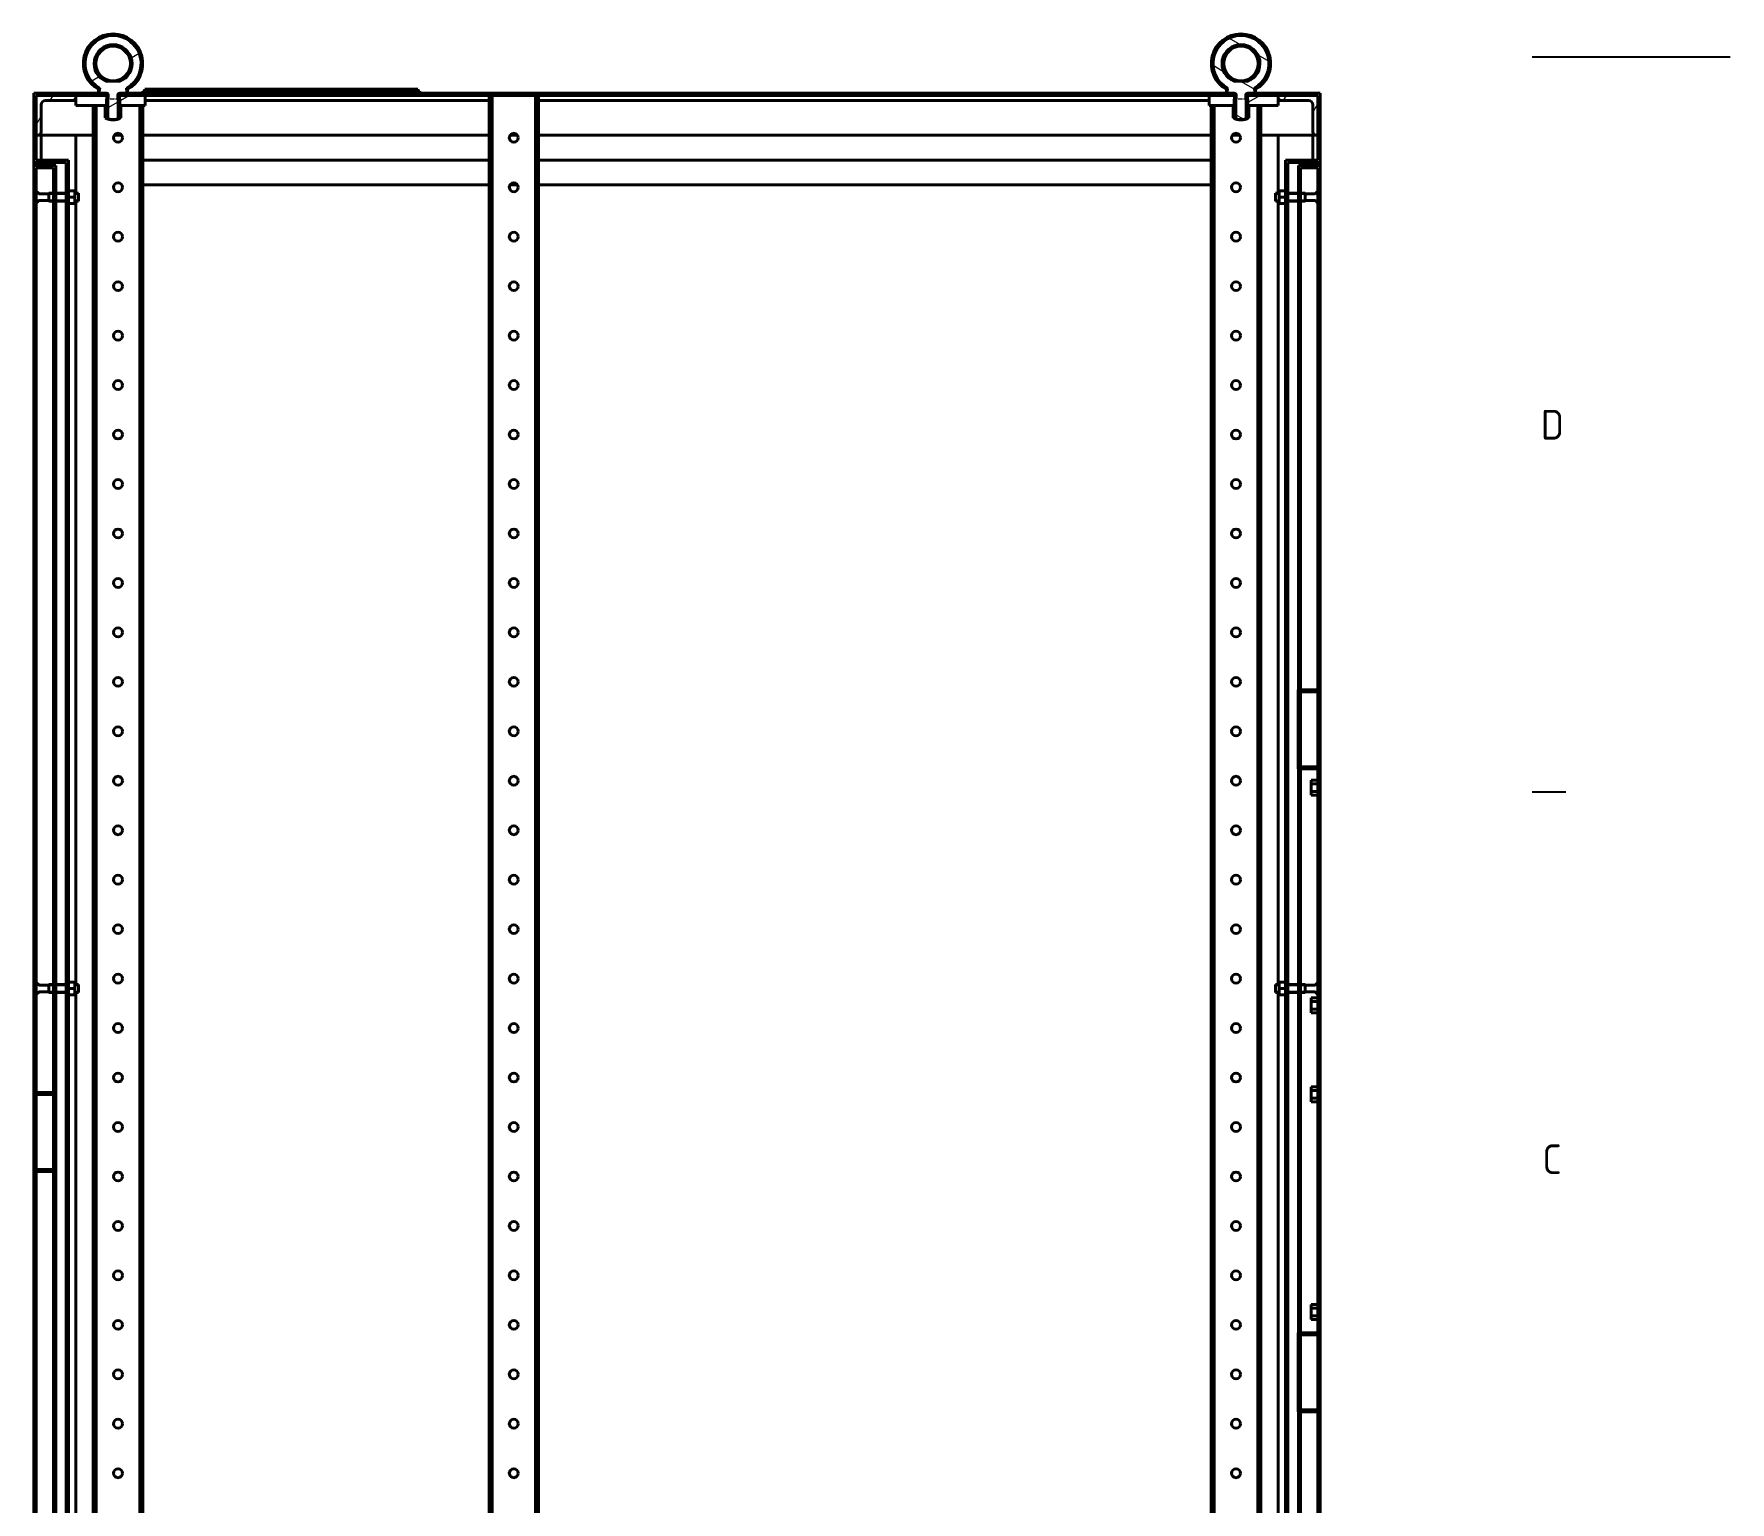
# Model space of a CAD drawing. Header units: millimetres. Extents: x 0 to 8410, y 0 to 5940.
# Drawn here: x 6696 to 8410, y 1509 to 2994 of the extents above; entities that cross this region are included whole.
import ezdxf

# ---------------------------------------------------------------- set-up
doc = ezdxf.new("R2010")
doc.units = ezdxf.units.MM
doc.header["$LTSCALE"] = 10
doc.linetypes.add('DASHED', pattern=[0.2067, 0.1654, -0.0413])
doc.layers.get('0').update_dxf_attribs({"color": 3, "lineweight": 25})
for name, color, linetype, lineweight in [('가려진 것(ISO)', 2, 'DASHED', 18), ('가시적인 것(ISO)', 3, 'Continuous', 40), ('가시적인 좁은 것(ISO)', 3, 'Continuous', 35), ('경계(ISO)', 7, 'Continuous', 25), ('해치(ISO)', 7, 'Continuous', 18)]:
    doc.layers.add(name, color=color, linetype=linetype, lineweight=lineweight)
doc.styles.add('문자 텍스트_PSTEK_POSCO', font='isocp.shx')
pattern_1 = [(59.99998, (0, 0), (-27.4963, 15.87501), [])]
pattern_2 = [(30.00002, (0, 0), (-15.87501, 27.4963), [])]

# ---------------------------------------------------------------- blocks, each defined once
blk = doc.blocks.new('경계 Default Border')
at = {"layer": '경계(ISO)'}
blk.add_line((821, 222.75), (824.4, 222.75), dxfattribs=at)
at = {"layer": '경계(ISO)', "flags": 128}
blk.add_lwpolyline([(841, 297), (821, 297)], dxfattribs=at)
at = {"layer": '경계(ISO)', "color": 2, "char_height": 3, "attachment_point": 7, "style": '문자 텍스트_PSTEK_POSCO'}
for s, insert in [('D', (821.88, 258.35)), ('C', (822.04, 184.1))]:
    blk.add_mtext(s, dxfattribs=dict(at, insert=insert))

msp = doc.modelspace()

# ---------------------------------------------------------------- hatches: boundary and pattern name
at = {"layer": '해치(ISO)'}
h = msp.add_hatch(dxfattribs=at)
h.set_pattern_fill('ANSI31', color=256, scale=254, angle=-14.9999778, style=0)
h.set_pattern_definition(pattern_2)
edge = h.paths.add_edge_path()
edge.add_ellipse((6775.6681, 2923.5592), major_axis=(-6.7655, -15), ratio=1, start_angle=0, end_angle=48.5539662)
edge.add_line((6782.4336, 2908.5592), (6782.4336, 2921.2592))
edge.add_line((6782.4336, 2921.2592), (6782.4336, 2927.5592))
edge.add_line((6782.4336, 2927.5592), (6781.1109, 2927.5592))
edge.add_line((6781.1109, 2927.5592), (6780.5693, 2927.5592))
edge.add_line((6780.5693, 2927.5592), (6780.5693, 2931.9592))
edge.add_spline(control_points=[(6780.5693, 2931.9592), (6780.5693, 2932.1417), (6780.6221, 2932.3543), (6780.7952, 2932.7083), (6780.9562, 2932.9046), (6781.2988, 2933.1979), (6781.5487, 2933.3394), (6782.0079, 2933.5066), (6782.3023, 2933.5592), (6782.5516, 2933.5592)], knot_values=[0.519300424, 0.519300424, 0.519300424, 0.519300424, 0.574052756, 0.574052756, 0.637521129, 0.637521129, 0.709338614, 0.709338614, 0.784113491, 0.784113491, 0.784113491, 0.784113491], degree=3, periodic=0)
edge.add_line((6782.5516, 2933.5592), (6783.0181, 2933.5592))
edge.add_line((6783.0181, 2933.5592), (6790.0477, 2933.5592))
edge.add_spline(control_points=[(6790.0477, 2933.5592), (6789.5648, 2936.1847), (6789.1107, 2938.6392)], knot_values=[0, 0, 0, 0.499298593, 0.499298593, 0.499298593], weights=[1, 1.001051307, 1.001065017], degree=2, periodic=0)
edge.add_ellipse((6775.6681, 2963.5592), major_axis=(13.4426, -24.92), ratio=1, start_angle=0, end_angle=303.3126878)
edge.add_spline(control_points=[(6762.2256, 2938.6392), (6761.7715, 2936.1847), (6761.2885, 2933.5592)], knot_values=[0.512493051, 0.512493051, 0.512493051, 1.011791645, 1.011791645, 1.011791645], weights=[1.001065017, 1.001051307, 1], degree=2, periodic=0)
edge.add_line((6761.2885, 2933.5592), (6768.3181, 2933.5592))
edge.add_line((6768.3181, 2933.5592), (6768.7846, 2933.5592))
edge.add_spline(control_points=[(6768.7846, 2933.5592), (6769.0339, 2933.5592), (6769.3283, 2933.5066), (6769.7875, 2933.3394), (6770.0375, 2933.1979), (6770.38, 2932.9046), (6770.541, 2932.7083), (6770.7141, 2932.3543), (6770.7669, 2932.1417), (6770.7669, 2931.9592)], knot_values=[0.254487357, 0.254487357, 0.254487357, 0.254487357, 0.329262233, 0.329262233, 0.401079719, 0.401079719, 0.464548091, 0.464548091, 0.519300424, 0.519300424, 0.519300424, 0.519300424], degree=3, periodic=0)
edge.add_line((6770.7669, 2931.9592), (6770.7669, 2927.5592))
edge.add_line((6770.7669, 2927.5592), (6770.2253, 2927.5592))
edge.add_line((6770.2253, 2927.5592), (6768.9026, 2927.5592))
edge.add_line((6768.9026, 2927.5592), (6768.9026, 2921.2592))
edge.add_line((6768.9026, 2921.2592), (6768.9026, 2908.5592))
edge = h.paths.add_edge_path(flags=0)
edge.add_ellipse((6775.6681, 2963.5592), major_axis=(-6.5495, -18.033), ratio=1, start_angle=39.9214158, end_angle=360)
edge.add_ellipse((6775.6681, 2888.4512), major_axis=(6.5495, 57.0751), ratio=1, start_angle=0, end_angle=13.0923189, ccw=False)
h = msp.add_hatch(dxfattribs=at)
h.set_pattern_fill('ANSI31', color=256, scale=254, angle=105.0002455, style=0)
h.set_pattern_definition([(150.00025, (0, 0), (-15.87488, -27.49637), [])])
edge = h.paths.add_edge_path()
edge.add_ellipse((7915.6681, 2923.5592), major_axis=(-6.7655, -15), ratio=1, start_angle=0, end_angle=48.5539662)
edge.add_line((7922.4336, 2908.5592), (7922.4336, 2921.2592))
edge.add_line((7922.4336, 2921.2592), (7922.4336, 2927.5592))
edge.add_line((7922.4336, 2927.5592), (7921.1109, 2927.5592))
edge.add_line((7921.1109, 2927.5592), (7920.5693, 2927.5592))
edge.add_line((7920.5693, 2927.5592), (7920.5693, 2931.9592))
edge.add_spline(control_points=[(7920.5693, 2931.9592), (7920.5693, 2932.1417), (7920.6221, 2932.3543), (7920.7952, 2932.7083), (7920.9562, 2932.9046), (7921.2988, 2933.1979), (7921.5487, 2933.3394), (7922.0079, 2933.5066), (7922.3023, 2933.5592), (7922.5516, 2933.5592)], knot_values=[0.519300424, 0.519300424, 0.519300424, 0.519300424, 0.574052756, 0.574052756, 0.637521129, 0.637521129, 0.709338614, 0.709338614, 0.784113491, 0.784113491, 0.784113491, 0.784113491], degree=3, periodic=0)
edge.add_line((7922.5516, 2933.5592), (7923.0181, 2933.5592))
edge.add_line((7923.0181, 2933.5592), (7930.0477, 2933.5592))
edge.add_spline(control_points=[(7930.0477, 2933.5592), (7929.5648, 2936.1847), (7929.1107, 2938.6392)], knot_values=[0, 0, 0, 0.499298593, 0.499298593, 0.499298593], weights=[1, 1.001051307, 1.001065017], degree=2, periodic=0)
edge.add_ellipse((7915.6681, 2963.5592), major_axis=(13.4426, -24.92), ratio=1, start_angle=0, end_angle=303.3126878)
edge.add_spline(control_points=[(7902.2256, 2938.6392), (7901.7715, 2936.1847), (7901.2885, 2933.5592)], knot_values=[0.512493051, 0.512493051, 0.512493051, 1.011791645, 1.011791645, 1.011791645], weights=[1.001065017, 1.001051307, 1], degree=2, periodic=0)
edge.add_line((7901.2885, 2933.5592), (7908.3181, 2933.5592))
edge.add_line((7908.3181, 2933.5592), (7908.7846, 2933.5592))
edge.add_spline(control_points=[(7908.7846, 2933.5592), (7909.0339, 2933.5592), (7909.3283, 2933.5066), (7909.7875, 2933.3394), (7910.0375, 2933.1979), (7910.38, 2932.9046), (7910.541, 2932.7083), (7910.7141, 2932.3543), (7910.7669, 2932.1417), (7910.7669, 2931.9592)], knot_values=[0.254487357, 0.254487357, 0.254487357, 0.254487357, 0.329262233, 0.329262233, 0.401079719, 0.401079719, 0.464548091, 0.464548091, 0.519300424, 0.519300424, 0.519300424, 0.519300424], degree=3, periodic=0)
edge.add_line((7910.7669, 2931.9592), (7910.7669, 2927.5592))
edge.add_line((7910.7669, 2927.5592), (7910.2253, 2927.5592))
edge.add_line((7910.2253, 2927.5592), (7908.9026, 2927.5592))
edge.add_line((7908.9026, 2927.5592), (7908.9026, 2921.2592))
edge.add_line((7908.9026, 2921.2592), (7908.9026, 2908.5592))
edge = h.paths.add_edge_path(flags=0)
edge.add_ellipse((7915.6681, 2963.5592), major_axis=(-6.5495, -18.033), ratio=1, start_angle=39.9214158, end_angle=360)
edge.add_ellipse((7915.6681, 2888.4512), major_axis=(6.5495, 57.0751), ratio=1, start_angle=0, end_angle=13.0923189, ccw=False)
h = msp.add_hatch(dxfattribs=at)
h.set_pattern_fill('ANSI31', color=256, scale=254, style=0)
h.set_pattern_definition([(45, (0, 0), (-22.45064, 22.45064), [])])
h.paths.add_polyline_path([(6783.0181, 2933.5592), (6783.0181, 2931.2592), (6807.9681, 2931.2592), (7883.3681, 2931.2592), (7908.3181, 2931.2592), (7908.3181, 2933.5592), (7901.2885, 2933.5592), (6790.0477, 2933.5592)])
h.paths.add_polyline_path([(6695.6681, 833.5592), (6975.6681, 833.5592), (7715.6681, 833.5592), (7995.6681, 833.5592), (7995.6681, 1063.5592), (7962.9681, 1063.5592), (7962.9681, 2863.5592), (7995.6681, 2863.5592), (7995.6681, 2933.5592), (7930.0477, 2933.5592), (7923.0181, 2933.5592), (7923.0181, 2931.2592), (7953.3681, 2931.2592), (7993.3681, 2931.2592), (7993.3681, 2891.2592), (7993.3681, 2865.8592), (7960.6681, 2865.8592), (7960.6681, 1061.2592), (7993.3681, 1061.2592), (7993.3681, 879.4592), (7993.3681, 842.2592), (7993.3681, 835.8592), (7986.9681, 835.8592), (7949.7681, 835.8592), (7943.3681, 835.8592), (6747.9681, 835.8592), (6741.5681, 835.8592), (6704.3681, 835.8592), (6697.9681, 835.8592), (6697.9681, 842.2592), (6697.9681, 879.4592), (6697.9681, 901.2592), (6730.6681, 901.2592), (6730.6681, 2865.8592), (6697.9681, 2865.8592), (6697.9681, 2891.2592), (6697.9681, 2931.2592), (6737.9681, 2931.2592), (6768.3181, 2931.2592), (6768.3181, 2933.5592), (6761.2885, 2933.5592), (6695.6681, 2933.5592), (6695.6681, 2863.5592), (6728.3681, 2863.5592), (6728.3681, 903.5592), (6695.6681, 903.5592)])
h = msp.add_hatch(dxfattribs=at)
h.set_pattern_fill('ANSI31', color=256, scale=254, angle=14.9999778, style=0)
h.set_pattern_definition(pattern_1)
edge = h.paths.add_edge_path()
edge.add_line((7993.3681, 2891.2592), (7993.3681, 2931.2592))
edge.add_line((7993.3681, 2931.2592), (7953.3681, 2931.2592))
edge.add_line((7953.3681, 2931.2592), (7953.3681, 2929.2592))
edge.add_ellipse((7956.3681, 2929.2592), major_axis=(-3, 0), ratio=1, start_angle=0, end_angle=90)
edge.add_line((7956.3681, 2926.2592), (7983.8681, 2926.2592))
edge.add_ellipse((7983.8681, 2921.7592), major_axis=(0, 4.5), ratio=1, start_angle=270, end_angle=360, ccw=False)
edge.add_line((7988.3681, 2921.7592), (7988.3681, 2894.2592))
edge.add_ellipse((7991.3681, 2894.2592), major_axis=(-3, 0), ratio=1, start_angle=0, end_angle=90)
edge.add_line((7991.3681, 2891.2592), (7993.3681, 2891.2592))
edge = h.paths.add_edge_path()
edge.add_line((6697.9681, 2891.2592), (6699.9681, 2891.2592))
edge.add_ellipse((6699.9681, 2894.2592), major_axis=(0, -3), ratio=1, start_angle=0, end_angle=90)
edge.add_line((6702.9681, 2894.2592), (6702.9681, 2921.7592))
edge.add_ellipse((6707.4681, 2921.7592), major_axis=(-4.5, 0), ratio=1, start_angle=270, end_angle=360, ccw=False)
edge.add_line((6707.4681, 2926.2592), (6734.9681, 2926.2592))
edge.add_ellipse((6734.9681, 2929.2592), major_axis=(0, -3), ratio=1, start_angle=0, end_angle=90)
edge.add_line((6737.9681, 2929.2592), (6737.9681, 2931.2592))
edge.add_line((6737.9681, 2931.2592), (6697.9681, 2931.2592))
edge.add_line((6697.9681, 2931.2592), (6697.9681, 2891.2592))
h = msp.add_hatch(dxfattribs=at)
h.set_pattern_fill('ANSI31', color=256, scale=254, angle=-14.9999778, style=0)
h.set_pattern_definition(pattern_2)
h.paths.add_polyline_path([(6807.9681, 2931.2592), (6783.0181, 2931.2592), (6781.1109, 2931.2592), (6781.1109, 2927.5592), (6781.1109, 2921.2592), (6782.4336, 2921.2592), (6807.9681, 2921.2592)])
h.paths.add_polyline_path([(6770.2253, 2931.2592), (6768.3181, 2931.2592), (6737.9681, 2931.2592), (6737.9681, 2929.2592), (6737.9681, 2921.2592), (6768.9026, 2921.2592), (6770.2253, 2921.2592), (6770.2253, 2927.5592)])
h.paths.add_polyline_path([(7883.3681, 2931.2592), (7883.3681, 2921.2592), (7908.9026, 2921.2592), (7910.2253, 2921.2592), (7910.2253, 2927.5592), (7910.2253, 2931.2592), (7908.3181, 2931.2592)])
h.paths.add_polyline_path([(7953.3681, 2921.2592), (7953.3681, 2929.2592), (7953.3681, 2931.2592), (7923.0181, 2931.2592), (7921.1109, 2931.2592), (7921.1109, 2927.5592), (7921.1109, 2921.2592), (7922.4336, 2921.2592)])
h = msp.add_hatch(dxfattribs=at)
h.set_pattern_fill('ANSI31', color=256, scale=254, angle=14.9999778, style=0)
h.set_pattern_definition(pattern_1)
h.paths.add_polyline_path([(6717.6681, 906.5592), (6717.6681, 2860.5592), (6695.6681, 2860.5592), (6695.6681, 906.5592)])
h.paths.add_polyline_path([(6715.3681, 2858.2592), (6715.3681, 908.8592), (6697.9681, 908.8592), (6697.9681, 2858.2592)], flags=0)
h = msp.add_hatch(dxfattribs=at)
h.set_pattern_fill('ANSI31', color=256, scale=254, angle=75.0001754, style=0)
h.set_pattern_definition([(120.00018, (0, 0), (-27.49626, -15.87508), [])])
h.paths.add_polyline_path([(7973.6681, 2860.5592), (7973.6681, 1066.5592), (7995.6681, 1066.5592), (7995.6681, 2860.5592)])
h.paths.add_polyline_path([(7975.9681, 1068.8592), (7975.9681, 2858.2592), (7993.3681, 2858.2592), (7993.3681, 1068.8592)], flags=0)

# ---------------------------------------------------------------- linework, layer by layer
at = {"layer": '가려진 것(ISO)', "ltscale": 2.577147}
for p, q in [((6782.4336, 2927.5592), (6768.9026, 2927.5592)), ((7922.4336, 2927.5592), (7908.9026, 2927.5592))]:
    msp.add_line(p, q, dxfattribs=at)
at = {"layer": '가시적인 것(ISO)'}
for p, q in [((6768.3181, 2933.5592), (6695.6681, 2933.5592)), ((6695.6681, 2933.5592), (6695.6681, 2863.5592)), ((6761.313, 2937.2166), (6760.6681, 2933.5592)), ((6761.2885, 2933.5592), (6768.7846, 2933.5592)), ((6768.3181, 2931.2592), (6768.3181, 2933.5592)), ((6769.1681, 2931.2592), (6769.1681, 2931.9592)), ((6770.7669, 2931.9592), (6770.7669, 2927.5592)), ((6780.5693, 2927.5592), (6780.5693, 2931.9592)), ((6782.1681, 2931.2592), (6782.1681, 2931.9592)), ((6782.5516, 2933.5592), (6790.0477, 2933.5592)), ((6783.0181, 2933.5592), (6783.0181, 2931.2592)), ((7908.3181, 2933.5592), (6783.0181, 2933.5592)), ((6790.0232, 2937.2166), (6790.6681, 2933.5592)), ((6805.6681, 2935.5592), (7085.6681, 2935.5592)), ((6805.6681, 2935.5592), (6805.6681, 2933.5592)), ((6807.6681, 2937.5592), (7083.6681, 2937.5592)), ((6807.6681, 2937.5592), (6807.6681, 2935.5592)), ((7083.6681, 2937.5592), (7083.6681, 2935.5592)), ((7085.6681, 2935.5592), (7085.6681, 2933.5592)), ((7901.313, 2937.2166), (7900.6681, 2933.5592)), ((7901.2885, 2933.5592), (7908.7846, 2933.5592)), ((7908.3181, 2931.2592), (7908.3181, 2933.5592)), ((7909.1681, 2931.2592), (7909.1681, 2931.9592)), ((7910.7669, 2931.9592), (7910.7669, 2927.5592)), ((7920.5693, 2927.5592), (7920.5693, 2931.9592)), ((7922.1681, 2931.2592), (7922.1681, 2931.9592)), ((7922.5516, 2933.5592), (7930.0477, 2933.5592)), ((7995.6681, 2933.5592), (7923.0181, 2933.5592)), ((7923.0181, 2933.5592), (7923.0181, 2931.2592)), ((7930.0232, 2937.2166), (7930.6681, 2933.5592)), ((7995.6681, 2863.5592), (7995.6681, 2933.5592)), ((6697.9681, 2865.8592), (6697.9681, 2931.2592)), ((6697.9681, 2931.2592), (6768.3181, 2931.2592)), ((6737.9681, 2931.2592), (6697.9681, 2931.2592)), ((6697.9681, 2931.2592), (6697.9681, 2891.2592)), ((6702.9681, 2894.2592), (6702.9681, 2921.7592)), ((6707.4681, 2926.2592), (6734.9681, 2926.2592)), ((6734.9681, 2926.2592), (6737.9681, 2926.2592)), ((6737.9681, 2929.2592), (6737.9681, 2931.2592)), ((6770.2253, 2931.2592), (6737.9681, 2931.2592)), ((6737.9681, 2931.2592), (6737.9681, 2921.2592)), ((6737.9681, 2921.2592), (6770.2253, 2921.2592)), ((6755.6681, 845.8592), (6755.6681, 2921.2592)), ((6758.6681, 845.8592), (6758.6681, 2921.2592)), ((6767.6681, 2908.5592), (6767.6681, 2921.2592)), ((6770.7669, 2927.5592), (6768.9026, 2927.5592)), ((6768.9026, 2927.5592), (6768.9026, 2908.5592)), ((6770.2253, 2921.2592), (6770.2253, 2931.2592)), ((6782.4336, 2927.5592), (6780.5693, 2927.5592)), ((6807.9681, 2931.2592), (6781.1109, 2931.2592)), ((6781.1109, 2931.2592), (6781.1109, 2921.2592)), ((6781.1109, 2921.2592), (6807.9681, 2921.2592)), ((6782.4336, 2908.5592), (6782.4336, 2927.5592)), ((6783.0181, 2931.2592), (7908.3181, 2931.2592)), ((6783.6681, 2908.5592), (6783.6681, 2921.2592)), ((6802.6681, 845.8592), (6802.6681, 2921.2592)), ((6805.6681, 2921.2592), (6805.6681, 845.8592)), ((6807.9681, 2921.2592), (6807.9681, 2931.2592)), ((6807.9681, 2926.2592), (7155.6681, 2926.2592)), ((7155.6681, 845.8592), (7155.6681, 2931.2592)), ((7158.6681, 845.8592), (7158.6681, 2931.2592)), ((7202.6681, 845.8592), (7202.6681, 2931.2592)), ((7205.6681, 2931.2592), (7205.6681, 845.8592)), ((7205.6681, 2926.2592), (7883.3681, 2926.2592)), ((7883.3681, 2931.2592), (7883.3681, 2921.2592)), ((7910.2253, 2931.2592), (7883.3681, 2931.2592)), ((7883.3681, 2921.2592), (7910.2253, 2921.2592)), ((7885.6681, 845.8592), (7885.6681, 2921.2592)), ((7888.6681, 845.8592), (7888.6681, 2921.2592)), ((7907.6681, 2908.5592), (7907.6681, 2921.2592)), ((7910.7669, 2927.5592), (7908.9026, 2927.5592)), ((7908.9026, 2927.5592), (7908.9026, 2908.5592)), ((7910.2253, 2921.2592), (7910.2253, 2931.2592)), ((7922.4336, 2927.5592), (7920.5693, 2927.5592)), ((7953.3681, 2931.2592), (7921.1109, 2931.2592)), ((7921.1109, 2931.2592), (7921.1109, 2921.2592)), ((7921.1109, 2921.2592), (7953.3681, 2921.2592)), ((7922.4336, 2908.5592), (7922.4336, 2927.5592)), ((7923.0181, 2931.2592), (7993.3681, 2931.2592)), ((7923.6681, 2908.5592), (7923.6681, 2921.2592)), ((7932.6681, 845.8592), (7932.6681, 2921.2592)), ((7935.6681, 2921.2592), (7935.6681, 845.8592)), ((7993.3681, 2931.2592), (7953.3681, 2931.2592)), ((7953.3681, 2931.2592), (7953.3681, 2929.2592)), ((7953.3681, 2921.2592), (7953.3681, 2931.2592)), ((7953.3681, 2926.2592), (7956.3681, 2926.2592)), ((7956.3681, 2926.2592), (7983.8681, 2926.2592)), ((7988.3681, 2921.7592), (7988.3681, 2894.2592)), ((7993.3681, 2931.2592), (7993.3681, 2865.8592)), ((7993.3681, 2891.2592), (7993.3681, 2931.2592)), ((6768.9026, 2908.5592), (6767.6681, 2908.5592)), ((6783.6681, 2908.5592), (6782.4336, 2908.5592)), ((7908.9026, 2908.5592), (7907.6681, 2908.5592)), ((7923.6681, 2908.5592), (7922.4336, 2908.5592)), ((6697.9681, 2891.2592), (6699.9681, 2891.2592)), ((6699.9681, 2891.2592), (6702.9681, 2891.2592)), ((6702.9681, 2891.2592), (6702.9681, 2865.8592)), ((6707.4681, 2891.2592), (6702.9681, 2891.2592)), ((6734.9681, 2891.2592), (6707.4681, 2891.2592)), ((6734.9681, 2891.2592), (6737.9681, 2891.2592)), ((6737.9681, 2891.2592), (6755.6681, 2891.2592)), ((6737.9681, 2891.2592), (6737.9681, 2832.5592)), ((6777.0681, 2891.2592), (6784.2681, 2891.2592)), ((6805.6681, 2891.2592), (7155.6681, 2891.2592)), ((7177.0681, 2891.2592), (7184.2681, 2891.2592)), ((7205.6681, 2891.2592), (7885.6681, 2891.2592)), ((7907.0681, 2891.2592), (7914.2681, 2891.2592)), ((7935.6681, 2891.2592), (7953.3681, 2891.2592)), ((7956.3681, 2891.2592), (7953.3681, 2891.2592)), ((7953.3681, 2891.2592), (7953.3681, 2832.5592)), ((7956.3681, 2891.2592), (7983.8681, 2891.2592)), ((7983.8681, 2891.2592), (7988.3681, 2891.2592)), ((7991.3681, 2891.2592), (7988.3681, 2891.2592)), ((7988.3681, 2891.2592), (7988.3681, 2865.8592)), ((7991.3681, 2891.2592), (7993.3681, 2891.2592)), ((6695.6681, 2863.5592), (6728.3681, 2863.5592)), ((6695.6681, 2860.5592), (6695.6681, 2863.5592)), ((6730.6681, 2865.8592), (6697.9681, 2865.8592)), ((6728.3681, 2863.5592), (6728.3681, 903.5592)), ((6730.6681, 901.2592), (6730.6681, 2865.8592)), ((7155.6681, 2865.8592), (6805.6681, 2865.8592)), ((7885.6681, 2865.8592), (7205.6681, 2865.8592)), ((7993.3681, 2865.8592), (7960.6681, 2865.8592)), ((7960.6681, 2865.8592), (7960.6681, 1061.2592)), ((7962.9681, 1063.5592), (7962.9681, 2863.5592)), ((7962.9681, 2863.5592), (7995.6681, 2863.5592)), ((7995.6681, 2863.5592), (7995.6681, 2860.5592)), ((6717.6681, 2860.5592), (6695.6681, 2860.5592)), ((6695.6681, 2860.5592), (6695.6681, 906.5592)), ((6697.9681, 908.8592), (6697.9681, 2858.2592)), ((6697.9681, 2858.2592), (6715.3681, 2858.2592)), ((6715.3681, 2858.2592), (6715.3681, 908.8592)), ((6717.6681, 906.5592), (6717.6681, 2860.5592)), ((7973.6681, 2860.5592), (7973.6681, 1066.5592)), ((7995.6681, 2860.5592), (7973.6681, 2860.5592)), ((7975.9681, 1068.8592), (7975.9681, 2858.2592)), ((7975.9681, 2858.2592), (7993.3681, 2858.2592)), ((7993.3681, 2858.2592), (7993.3681, 1068.8592)), ((7995.6681, 1066.5592), (7995.6681, 2860.5592)), ((6700.5104, 2832.1169), (6697.9681, 2834.6592)), ((6710.6681, 2831.8826), (6701.0761, 2831.8826)), ((6710.6681, 2832.5592), (6710.6681, 2824.5592)), ((6715.3681, 2832.5592), (6710.6681, 2832.5592)), ((6710.6681, 2832.5592), (6710.6681, 2824.5592)), ((6728.3681, 2832.5592), (6717.6681, 2832.5592)), ((6730.6681, 2835.0592), (6737.1681, 2835.0592)), ((6737.1681, 2835.0592), (6737.1681, 2828.5592)), ((6740.6681, 2832.5592), (6737.1681, 2832.5592)), ((6740.6681, 2832.5592), (6740.6681, 2824.5592)), ((6805.6681, 2840.8592), (7155.6681, 2840.8592)), ((7176.8003, 2840.8592), (7184.5359, 2840.8592)), ((7205.6681, 2840.8592), (7885.6681, 2840.8592)), ((7950.6681, 2824.5592), (7950.6681, 2832.5592)), ((7950.6681, 2832.5592), (7954.1681, 2832.5592)), ((7960.6681, 2835.0592), (7954.1681, 2835.0592)), ((7954.1681, 2828.5592), (7954.1681, 2835.0592)), ((7962.9681, 2832.5592), (7973.6681, 2832.5592)), ((7975.9681, 2832.5592), (7980.6681, 2832.5592)), ((7980.6681, 2824.5592), (7980.6681, 2832.5592)), ((7980.6681, 2824.5592), (7980.6681, 2832.5592)), ((7980.6681, 2831.8826), (7990.2602, 2831.8826)), ((7990.8258, 2832.1169), (7993.3681, 2834.6592)), ((6700.5104, 2825.0015), (6697.9681, 2822.4592)), ((6710.6681, 2825.2358), (6701.0761, 2825.2358)), ((6715.3681, 2824.5592), (6710.6681, 2824.5592)), ((6728.3681, 2824.5592), (6717.6681, 2824.5592)), ((6730.6681, 2828.5592), (6737.1681, 2828.5592)), ((6730.6681, 2822.0592), (6737.1681, 2822.0592)), ((6737.1681, 2828.5592), (6737.1681, 2822.0592)), ((6740.6681, 2824.5592), (6737.1681, 2824.5592)), ((6737.9681, 2824.5592), (6737.9681, 2032.5592)), ((7950.6681, 2824.5592), (7954.1681, 2824.5592)), ((7953.3681, 2824.5592), (7953.3681, 2032.5592)), ((7960.6681, 2828.5592), (7954.1681, 2828.5592)), ((7954.1681, 2822.0592), (7954.1681, 2828.5592)), ((7960.6681, 2822.0592), (7954.1681, 2822.0592)), ((7962.9681, 2824.5592), (7973.6681, 2824.5592)), ((7975.9681, 2824.5592), (7980.6681, 2824.5592)), ((7980.6681, 2825.2358), (7990.2602, 2825.2358)), ((7990.8258, 2825.0015), (7993.3681, 2822.4592)), ((7973.3681, 2330.5592), (7973.3681, 2250.5592)), ((7973.6681, 2330.5592), (7973.3681, 2330.5592)), ((7993.3681, 2330.5592), (7975.9681, 2330.5592)), ((7975.9681, 2328.5592), (7993.3681, 2328.5592)), ((7973.3681, 2250.5592), (7973.6681, 2250.5592)), ((7993.3681, 2252.5592), (7975.9681, 2252.5592)), ((7975.9681, 2250.5592), (7993.3681, 2250.5592)), ((7993.3681, 2239.0648), (7986.5681, 2239.0648)), ((7986.5681, 2239.0648), (7986.5681, 2235.312)), ((7993.3681, 2235.312), (7986.5681, 2235.312)), ((7986.5681, 2235.312), (7986.5681, 2227.8064)), ((7993.3681, 2227.8064), (7986.5681, 2227.8064)), ((7986.5681, 2227.8064), (7986.5681, 2224.0537)), ((7993.3681, 2224.0537), (7986.5681, 2224.0537)), ((6700.5104, 2032.1169), (6697.9681, 2034.6592)), ((6700.5104, 2025.0015), (6697.9681, 2022.4592)), ((6710.6681, 2031.8826), (6701.0761, 2031.8826)), ((6710.6681, 2025.2358), (6701.0761, 2025.2358)), ((6710.6681, 2032.5592), (6710.6681, 2024.5592)), ((6715.3681, 2032.5592), (6710.6681, 2032.5592)), ((6710.6681, 2032.5592), (6710.6681, 2024.5592)), ((6715.3681, 2024.5592), (6710.6681, 2024.5592)), ((6728.3681, 2032.5592), (6717.6681, 2032.5592)), ((6728.3681, 2024.5592), (6717.6681, 2024.5592)), ((6730.6681, 2035.0592), (6737.1681, 2035.0592)), ((6730.6681, 2028.5592), (6737.1681, 2028.5592)), ((6737.1681, 2035.0592), (6737.1681, 2028.5592)), ((6740.6681, 2032.5592), (6737.1681, 2032.5592)), ((6737.1681, 2028.5592), (6737.1681, 2022.0592)), ((6740.6681, 2024.5592), (6737.1681, 2024.5592)), ((6737.9681, 2024.5592), (6737.9681, 1232.5592)), ((6740.6681, 2032.5592), (6740.6681, 2024.5592)), ((7950.6681, 2024.5592), (7950.6681, 2032.5592)), ((7950.6681, 2032.5592), (7954.1681, 2032.5592)), ((7950.6681, 2024.5592), (7954.1681, 2024.5592)), ((7953.3681, 2024.5592), (7953.3681, 885.8592)), ((7960.6681, 2035.0592), (7954.1681, 2035.0592)), ((7954.1681, 2028.5592), (7954.1681, 2035.0592)), ((7960.6681, 2028.5592), (7954.1681, 2028.5592)), ((7954.1681, 2022.0592), (7954.1681, 2028.5592)), ((7962.9681, 2032.5592), (7973.6681, 2032.5592)), ((7962.9681, 2024.5592), (7973.6681, 2024.5592)), ((7975.9681, 2032.5592), (7980.6681, 2032.5592)), ((7975.9681, 2024.5592), (7980.6681, 2024.5592)), ((7980.6681, 2024.5592), (7980.6681, 2032.5592)), ((7980.6681, 2024.5592), (7980.6681, 2032.5592)), ((7980.6681, 2031.8826), (7990.2602, 2031.8826)), ((7980.6681, 2025.2358), (7990.2602, 2025.2358)), ((7990.8258, 2032.1169), (7993.3681, 2034.6592)), ((7990.8258, 2025.0015), (7993.3681, 2022.4592)), ((6730.6681, 2022.0592), (6737.1681, 2022.0592)), ((7960.6681, 2022.0592), (7954.1681, 2022.0592)), ((7993.3681, 2019.0648), (7986.5681, 2019.0648)), ((7986.5681, 2019.0648), (7986.5681, 2015.312)), ((7993.3681, 2015.312), (7986.5681, 2015.312)), ((7986.5681, 2015.312), (7986.5681, 2007.8064)), ((7993.3681, 2007.8064), (7986.5681, 2007.8064)), ((7986.5681, 2007.8064), (7986.5681, 2004.0537)), ((7993.3681, 2004.0537), (7986.5681, 2004.0537)), ((6715.3681, 1923.5592), (6697.9681, 1923.5592)), ((6697.9681, 1921.5592), (6715.3681, 1921.5592)), ((6717.9681, 1923.5592), (6717.6681, 1923.5592)), ((6717.9681, 1843.5592), (6717.9681, 1923.5592)), ((7993.3681, 1929.0648), (7986.5681, 1929.0648)), ((7986.5681, 1929.0648), (7986.5681, 1925.312)), ((7986.5681, 1925.312), (7986.5681, 1917.8064)), ((7993.3681, 1925.312), (7986.5681, 1925.312)), ((7993.3681, 1917.8064), (7986.5681, 1917.8064)), ((7986.5681, 1917.8064), (7986.5681, 1914.0537)), ((7993.3681, 1914.0537), (7986.5681, 1914.0537)), ((6715.3681, 1845.5592), (6697.9681, 1845.5592)), ((6697.9681, 1843.5592), (6715.3681, 1843.5592)), ((6717.6681, 1843.5592), (6717.9681, 1843.5592)), ((7993.3681, 1709.0648), (7986.5681, 1709.0648)), ((7986.5681, 1709.0648), (7986.5681, 1705.312)), ((7986.5681, 1705.312), (7986.5681, 1697.8064)), ((7993.3681, 1705.312), (7986.5681, 1705.312)), ((7993.3681, 1697.8064), (7986.5681, 1697.8064)), ((7986.5681, 1697.8064), (7986.5681, 1694.0537)), ((7973.3681, 1680.5592), (7973.3681, 1600.5592)), ((7973.6681, 1680.5592), (7973.3681, 1680.5592)), ((7993.3681, 1680.5592), (7975.9681, 1680.5592)), ((7993.3681, 1694.0537), (7986.5681, 1694.0537)), ((7975.9681, 1678.5592), (7993.3681, 1678.5592)), ((7973.3681, 1600.5592), (7973.6681, 1600.5592)), ((7993.3681, 1602.5592), (7975.9681, 1602.5592)), ((7975.9681, 1600.5592), (7993.3681, 1600.5592))]:
    msp.add_line(p, q, dxfattribs=at)
for centre, radius in [((6775.6681, 2963.5592), 17.5), ((7915.6681, 2963.5592), 17.5), ((6780.6681, 2888.5592), 4.5), ((7180.6681, 2888.5592), 4.5), ((7910.6681, 2888.5592), 4.5), ((6780.6681, 2838.5592), 4.5), ((7180.6681, 2838.5592), 4.5), ((7910.6681, 2838.5592), 4.5), ((6780.6681, 2788.5592), 4.5), ((7180.6681, 2788.5592), 4.5), ((7910.6681, 2788.5592), 4.5), ((6780.6681, 2738.5592), 4.5), ((7180.6681, 2738.5592), 4.5), ((7910.6681, 2738.5592), 4.5), ((6780.6681, 2688.5592), 4.5), ((7180.6681, 2688.5592), 4.5), ((7910.6681, 2688.5592), 4.5), ((6780.6681, 2638.5592), 4.5), ((7180.6681, 2638.5592), 4.5), ((7910.6681, 2638.5592), 4.5), ((6780.6681, 2588.5592), 4.5), ((7180.6681, 2588.5592), 4.5), ((7910.6681, 2588.5592), 4.5), ((6780.6681, 2538.5592), 4.5), ((7180.6681, 2538.5592), 4.5), ((7910.6681, 2538.5592), 4.5), ((6780.6681, 2488.5592), 4.5), ((7180.6681, 2488.5592), 4.5), ((7910.6681, 2488.5592), 4.5), ((6780.6681, 2438.5592), 4.5), ((7180.6681, 2438.5592), 4.5), ((7910.6681, 2438.5592), 4.5), ((6780.6681, 2388.5592), 4.5), ((7180.6681, 2388.5592), 4.5), ((7910.6681, 2388.5592), 4.5), ((6780.6681, 2338.5592), 4.5), ((7180.6681, 2338.5592), 4.5), ((7910.6681, 2338.5592), 4.5), ((6780.6681, 2288.5592), 4.5), ((7180.6681, 2288.5592), 4.5), ((7910.6681, 2288.5592), 4.5), ((6780.6681, 2238.5592), 4.5), ((7180.6681, 2238.5592), 4.5), ((7910.6681, 2238.5592), 4.5), ((6780.6681, 2188.5592), 4.5), ((7180.6681, 2188.5592), 4.5), ((7910.6681, 2188.5592), 4.5), ((6780.6681, 2138.5592), 4.5), ((7180.6681, 2138.5592), 4.5), ((7910.6681, 2138.5592), 4.5), ((6780.6681, 2088.5592), 4.5), ((7180.6681, 2088.5592), 4.5), ((7910.6681, 2088.5592), 4.5), ((6780.6681, 2038.5592), 4.5), ((7180.6681, 2038.5592), 4.5), ((7910.6681, 2038.5592), 4.5), ((6780.6681, 1988.5592), 4.5), ((7180.6681, 1988.5592), 4.5), ((7910.6681, 1988.5592), 4.5), ((6780.6681, 1938.5592), 4.5), ((7180.6681, 1938.5592), 4.5), ((7910.6681, 1938.5592), 4.5), ((6780.6681, 1888.5592), 4.5), ((7180.6681, 1888.5592), 4.5), ((7910.6681, 1888.5592), 4.5), ((6780.6681, 1838.5592), 4.5), ((7180.6681, 1838.5592), 4.5), ((7910.6681, 1838.5592), 4.5), ((6780.6681, 1788.5592), 4.5), ((7180.6681, 1788.5592), 4.5), ((7910.6681, 1788.5592), 4.5), ((6780.6681, 1738.5592), 4.5), ((7180.6681, 1738.5592), 4.5), ((7910.6681, 1738.5592), 4.5), ((6780.6681, 1688.5592), 4.5), ((7180.6681, 1688.5592), 4.5), ((7910.6681, 1688.5592), 4.5), ((6780.6681, 1638.5592), 4.5), ((7180.6681, 1638.5592), 4.5), ((7910.6681, 1638.5592), 4.5), ((6780.6681, 1588.5592), 4.5), ((7180.6681, 1588.5592), 4.5), ((7910.6681, 1588.5592), 4.5), ((6780.6681, 1538.5592), 4.5), ((7180.6681, 1538.5592), 4.5), ((7910.6681, 1538.5592), 4.5)]:
    msp.add_circle(centre, radius, dxfattribs=at)
for centre, radius, start, end in [((6775.6681, 2963.5592), 30, 298.5876915, 241.4123085), ((6775.6681, 2963.5592), 28.3145, 298.3436561, 241.6563439), ((7915.6681, 2963.5592), 30, 298.5876915, 241.4123085), ((7915.6681, 2963.5592), 28.3145, 298.3436561, 241.6563439), ((6775.6681, 2963.5592), 19.1855, 289.9607079, 250.0392921), ((7915.6681, 2963.5592), 19.1855, 289.9607079, 250.0392921), ((6767.5681, 2931.9592), 1.6, 0, 62.0456582), ((6775.6681, 2888.4512), 57.4496, 83.4538405, 96.5461595), ((6783.7681, 2931.9592), 1.6, 117.9543418, 180), ((7907.5681, 2931.9592), 1.6, 0, 62.0456582), ((7915.6681, 2888.4512), 57.4496, 83.4538405, 96.5461595), ((7923.7681, 2931.9592), 1.6, 117.9543418, 180), ((6707.4681, 2921.7592), 4.5, 90, 180), ((6734.9681, 2929.2592), 3, 270, 0), ((7956.3681, 2929.2592), 3, 180, 270), ((7983.8681, 2921.7592), 4.5, 0, 90), ((6775.6681, 2923.5592), 17, 241.9275131, 298.0724869), ((6775.6681, 2923.5592), 16.4552, 245.7230169, 294.2769831), ((7915.6681, 2923.5592), 17, 241.9275131, 298.0724869), ((7915.6681, 2923.5592), 16.4552, 245.7230169, 294.2769831), ((6699.9681, 2894.2592), 3, 270, 0), ((7991.3681, 2894.2592), 3, 180, 270), ((6701.0761, 2832.6826), 0.8, 225, 270), ((7990.2602, 2832.6826), 0.8, 270, 315), ((6701.0761, 2824.4358), 0.8, 90, 135), ((7990.2602, 2824.4358), 0.8, 45, 90), ((6701.0761, 2032.6826), 0.8, 225, 270), ((6701.0761, 2024.4358), 0.8, 90, 135), ((7990.2602, 2032.6826), 0.8, 270, 315), ((7990.2602, 2024.4358), 0.8, 45, 90)]:
    msp.add_arc(centre, radius, start, end, dxfattribs=at)
for points, weights in [([(6762.2256, 2938.6392), (6761.7715, 2936.1847), (6761.2885, 2933.5592)], [1.00106501689, 1.00105130713, 1]), ([(6790.0477, 2933.5592), (6789.5648, 2936.1847), (6789.1107, 2938.6392)], [1, 1.00105130713, 1.0010650169]), ([(7902.2256, 2938.6392), (7901.7715, 2936.1847), (7901.2885, 2933.5592)], [1.00106501689, 1.00105130713, 1]), ([(7930.0477, 2933.5592), (7929.5648, 2936.1847), (7929.1107, 2938.6392)], [1, 1.00105130713, 1.0010650169])]:
    msp.add_rational_spline(points, weights, degree=2, dxfattribs=at)
for points, knots in [([(6762.2256, 2938.6392), (6762.0873, 2938.3995), (6761.9575, 2938.1879), (6761.611, 2937.6419), (6761.4425, 2937.4015), (6761.3301, 2937.2407), (6761.3132, 2937.2165), (6761.3133, 2937.2165)], [0.5808696861, 0.5808696861, 0.5808696861, 0.5808696861, 0.7034085432, 0.7034085432, 0.9482875265, 0.9482875265, 1.0539174796, 1.0539174796, 1.0539174796, 1.0539174796]), ([(6768.7846, 2933.5592), (6769.0339, 2933.5592), (6769.3283, 2933.5066), (6769.7875, 2933.3394), (6770.0375, 2933.1979), (6770.38, 2932.9046), (6770.541, 2932.7083), (6770.7141, 2932.3543), (6770.7669, 2932.1417), (6770.7669, 2931.9592)], [0.2544873569, 0.2544873569, 0.2544873569, 0.2544873569, 0.3292622335, 0.3292622335, 0.401079719, 0.401079719, 0.4645480912, 0.4645480912, 0.5193004238, 0.5193004238, 0.5193004238, 0.5193004238]), ([(6775.6681, 2946.0592), (6774.4824, 2946.0592), (6773.1807, 2945.9996), (6770.9424, 2945.783), (6770.0253, 2945.6655), (6769.1186, 2945.5262)], [0, 0, 0, 0, 0.4388962542, 0.4388962542, 0.733535921, 0.733535921, 0.733535921, 0.733535921]), ([(6782.2176, 2945.5262), (6781.3109, 2945.6655), (6780.3938, 2945.783), (6778.1555, 2945.9996), (6776.8539, 2946.0592), (6775.6681, 2946.0592)], [4.2358543334, 4.2358543334, 4.2358543334, 4.2358543334, 4.5304940002, 4.5304940002, 4.9693902544, 4.9693902544, 4.9693902544, 4.9693902544]), ([(6780.5693, 2931.9592), (6780.5693, 2932.1417), (6780.6221, 2932.3543), (6780.7952, 2932.7083), (6780.9562, 2932.9046), (6781.2988, 2933.1979), (6781.5487, 2933.3394), (6782.0079, 2933.5066), (6782.3023, 2933.5592), (6782.5516, 2933.5592)], [0.5193004238, 0.5193004238, 0.5193004238, 0.5193004238, 0.5740527564, 0.5740527564, 0.6375211286, 0.6375211286, 0.7093386141, 0.7093386141, 0.7841134907, 0.7841134907, 0.7841134907, 0.7841134907]), ([(6790.0229, 2937.2165), (6790.0229, 2937.2164), (6789.994, 2937.2577), (6789.8354, 2937.4861), (6789.6473, 2937.7581), (6789.3118, 2938.298), (6789.2135, 2938.4609), (6789.1107, 2938.6392)], [1.0539174796, 1.0539174796, 1.0539174796, 1.0539174796, 1.1919397775, 1.1919397775, 1.4358413439, 1.4358413439, 1.5269839125, 1.5269839125, 1.5269839125, 1.5269839125]), ([(7902.2256, 2938.6392), (7902.0873, 2938.3995), (7901.9575, 2938.1879), (7901.611, 2937.6419), (7901.4425, 2937.4015), (7901.3301, 2937.2407), (7901.3132, 2937.2165), (7901.3133, 2937.2165)], [0.5808696861, 0.5808696861, 0.5808696861, 0.5808696861, 0.7034085432, 0.7034085432, 0.9482875265, 0.9482875265, 1.0539174796, 1.0539174796, 1.0539174796, 1.0539174796]), ([(7908.7846, 2933.5592), (7909.0339, 2933.5592), (7909.3283, 2933.5066), (7909.7875, 2933.3394), (7910.0375, 2933.1979), (7910.38, 2932.9046), (7910.541, 2932.7083), (7910.7141, 2932.3543), (7910.7669, 2932.1417), (7910.7669, 2931.9592)], [0.2544873569, 0.2544873569, 0.2544873569, 0.2544873569, 0.3292622335, 0.3292622335, 0.401079719, 0.401079719, 0.4645480912, 0.4645480912, 0.5193004238, 0.5193004238, 0.5193004238, 0.5193004238]), ([(7915.6681, 2946.0592), (7914.4824, 2946.0592), (7913.1807, 2945.9996), (7910.9424, 2945.783), (7910.0253, 2945.6655), (7909.1186, 2945.5262)], [0, 0, 0, 0, 0.4388962542, 0.4388962542, 0.733535921, 0.733535921, 0.733535921, 0.733535921]), ([(7922.2176, 2945.5262), (7921.3109, 2945.6655), (7920.3938, 2945.783), (7918.1555, 2945.9996), (7916.8539, 2946.0592), (7915.6681, 2946.0592)], [4.2358543334, 4.2358543334, 4.2358543334, 4.2358543334, 4.5304940002, 4.5304940002, 4.9693902544, 4.9693902544, 4.9693902544, 4.9693902544]), ([(7920.5693, 2931.9592), (7920.5693, 2932.1417), (7920.6221, 2932.3543), (7920.7952, 2932.7083), (7920.9562, 2932.9046), (7921.2988, 2933.1979), (7921.5487, 2933.3394), (7922.0079, 2933.5066), (7922.3023, 2933.5592), (7922.5516, 2933.5592)], [0.5193004238, 0.5193004238, 0.5193004238, 0.5193004238, 0.5740527564, 0.5740527564, 0.6375211286, 0.6375211286, 0.7093386141, 0.7093386141, 0.7841134907, 0.7841134907, 0.7841134907, 0.7841134907]), ([(7930.0229, 2937.2165), (7930.0229, 2937.2164), (7929.994, 2937.2577), (7929.8354, 2937.4861), (7929.6473, 2937.7581), (7929.3118, 2938.298), (7929.2135, 2938.4609), (7929.1107, 2938.6392)], [1.0539174796, 1.0539174796, 1.0539174796, 1.0539174796, 1.1919397775, 1.1919397775, 1.4358413439, 1.4358413439, 1.5269839125, 1.5269839125, 1.5269839125, 1.5269839125])]:
    msp.add_open_spline(points, degree=3, knots=knots, dxfattribs=at)
at = {"layer": '가시적인 좁은 것(ISO)'}
for p, q in [((6768.8736, 2921.2592), (6768.8736, 2908.5592)), ((6768.9026, 2931.2592), (6768.9026, 2921.2592)), ((6770.3825, 2927.5592), (6770.3825, 2908.5592)), ((6780.9537, 2908.5592), (6780.9537, 2927.5592)), ((6782.4336, 2921.2592), (6782.4336, 2931.2592)), ((6782.4626, 2908.5592), (6782.4626, 2921.2592)), ((7908.8736, 2921.2592), (7908.8736, 2908.5592)), ((7908.9026, 2931.2592), (7908.9026, 2921.2592)), ((7910.3825, 2927.5592), (7910.3825, 2908.5592)), ((7920.9537, 2908.5592), (7920.9537, 2927.5592)), ((7922.4336, 2921.2592), (7922.4336, 2931.2592)), ((7922.4626, 2908.5592), (7922.4626, 2921.2592)), ((6715.3681, 2831.8152), (6710.6681, 2831.8152)), ((6728.3681, 2831.8152), (6717.6681, 2831.8152)), ((6740.6681, 2831.8152), (6737.1681, 2831.8152)), ((7954.1681, 2831.8152), (7950.6681, 2831.8152)), ((7973.6681, 2831.8152), (7962.9681, 2831.8152)), ((7980.6681, 2831.8152), (7975.9681, 2831.8152)), ((6710.6681, 2825.3032), (6715.3681, 2825.3032)), ((6717.6681, 2825.3032), (6728.3681, 2825.3032)), ((6737.1681, 2825.3032), (6740.6681, 2825.3032)), ((7950.6681, 2825.3032), (7954.1681, 2825.3032)), ((7962.9681, 2825.3032), (7973.6681, 2825.3032)), ((7975.9681, 2825.3032), (7980.6681, 2825.3032)), ((6715.3681, 2031.8152), (6710.6681, 2031.8152)), ((6710.6681, 2025.3032), (6715.3681, 2025.3032)), ((6728.3681, 2031.8152), (6717.6681, 2031.8152)), ((6717.6681, 2025.3032), (6728.3681, 2025.3032)), ((6740.6681, 2031.8152), (6737.1681, 2031.8152)), ((6737.1681, 2025.3032), (6740.6681, 2025.3032)), ((7954.1681, 2031.8152), (7950.6681, 2031.8152)), ((7950.6681, 2025.3032), (7954.1681, 2025.3032)), ((7973.6681, 2031.8152), (7962.9681, 2031.8152)), ((7962.9681, 2025.3032), (7973.6681, 2025.3032)), ((7980.6681, 2031.8152), (7975.9681, 2031.8152)), ((7975.9681, 2025.3032), (7980.6681, 2025.3032))]:
    msp.add_line(p, q, dxfattribs=at)

# ---------------------------------------------------------------- block references
at = {"xscale": 10, "yscale": 10, "zscale": 10}
msp.add_blockref('경계 Default Border', (0, 0), dxfattribs=at)

doc.saveas('drawing.dxf')
